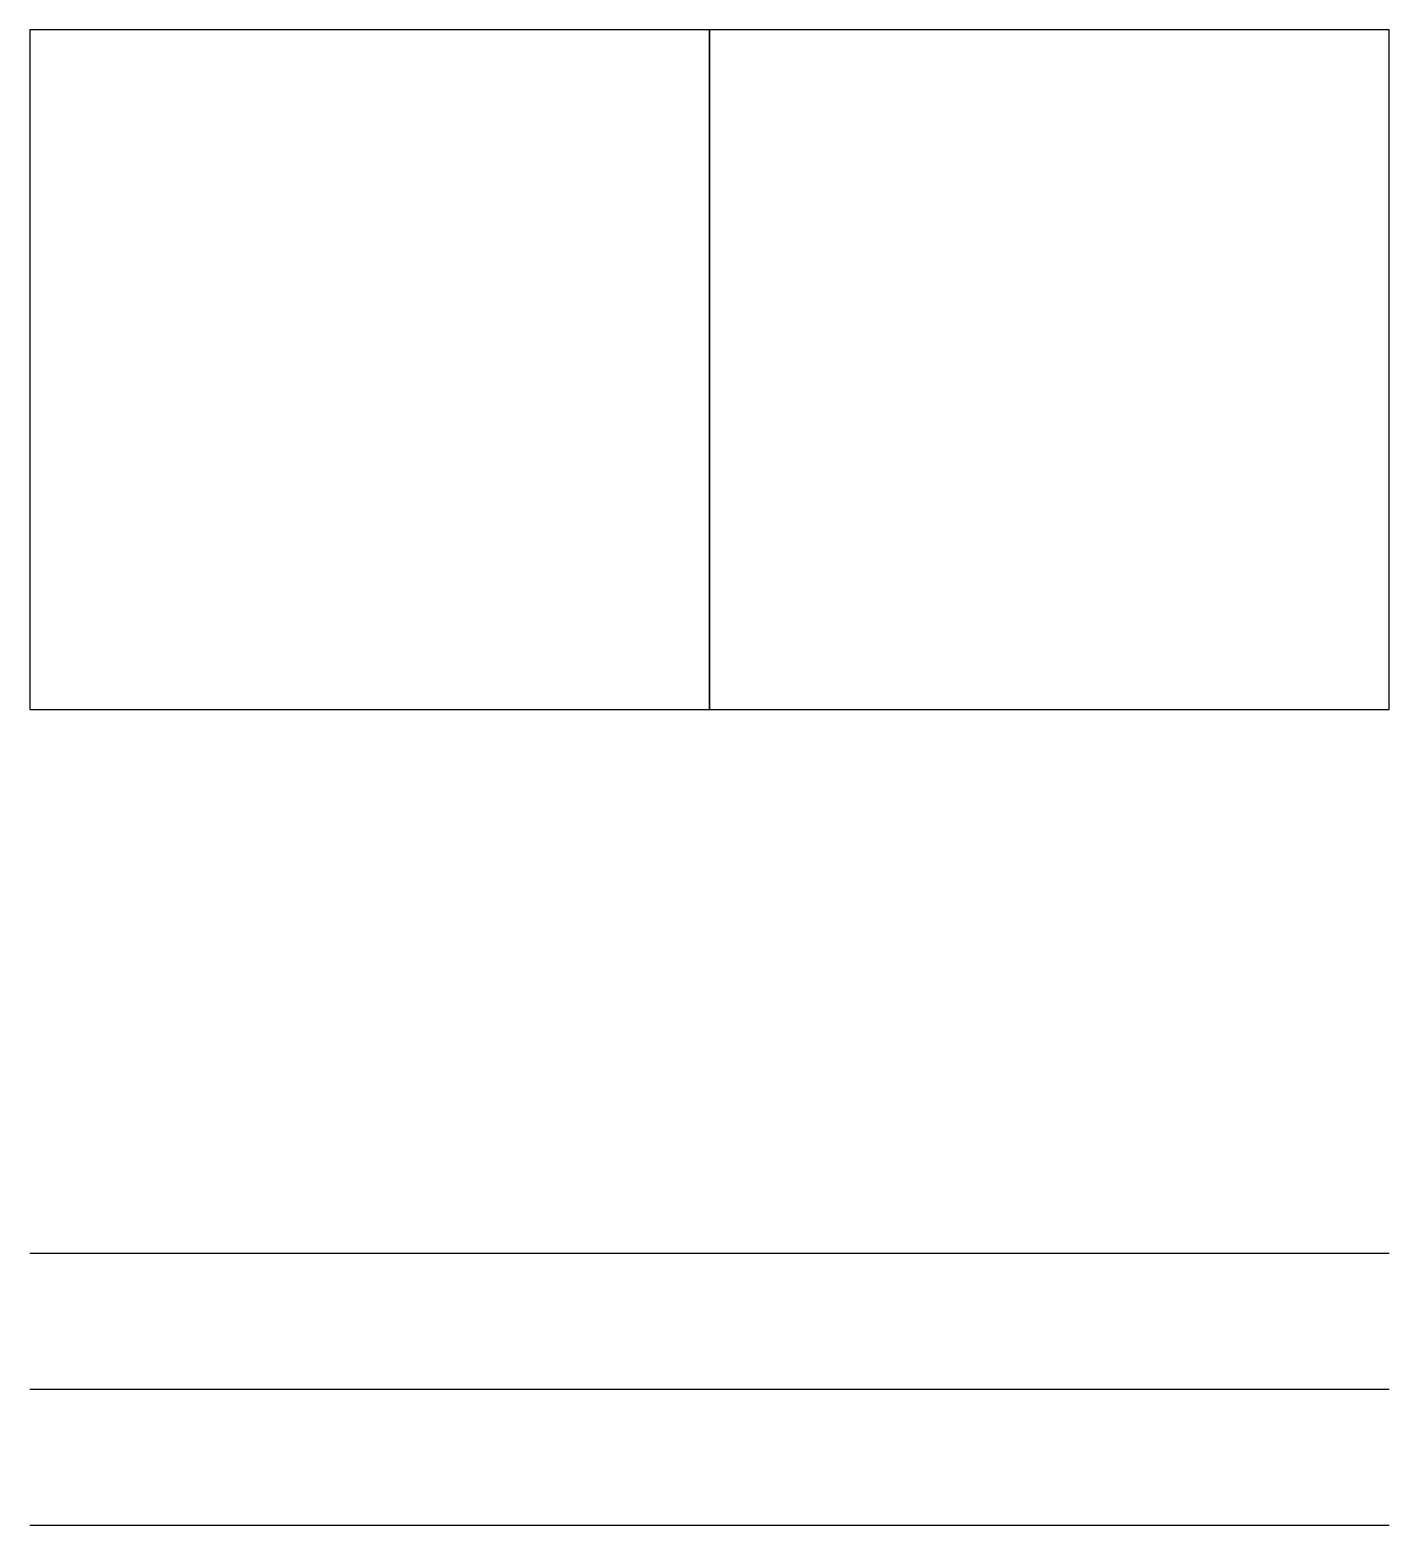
# Model space of a CAD drawing. Header units: metres. Extents: x 0 to 20, y 8 to 30.
import ezdxf

# ---------------------------------------------------------------- set-up
doc = ezdxf.new("R2010")
doc.units = ezdxf.units.M
for name, color, linetype, true_color in [('XX_B_GTYDFL_070101_一类城镇住宅用地', 7, 'Continuous', 0xdfbb21), ('XX_B_GTYDFL_070102_二类城镇住宅用地', 7, 'Continuous', 0xffff2d), ('XX_FH_DS_已定道路中线', 7, 'Continuous', 0x000000), ('XX_FH_DS_已定道路红线', 7, 'Continuous', 0xff0000), ('XX_FH_DS_新定道路红线', 7, 'Continuous', 0x0000ff)]:
    doc.layers.add(name, color=color, linetype=linetype, true_color=true_color)

msp = doc.modelspace()

# ---------------------------------------------------------------- linework, layer by layer
at = {"layer": 'XX_B_GTYDFL_070101_一类城镇住宅用地'}
msp.add_lwpolyline([(0, 20), (10, 20), (10, 30), (0, 30)], close=True, dxfattribs=at)
at = {"layer": 'XX_B_GTYDFL_070102_二类城镇住宅用地'}
msp.add_lwpolyline([(10, 20), (20, 20), (20, 30), (10, 30)], close=True, dxfattribs=at)
at = {"layer": 'XX_FH_DS_已定道路中线'}
msp.add_lwpolyline([(0, 10), (10, 10), (20, 10)], dxfattribs=at)
at = {"layer": 'XX_FH_DS_已定道路红线'}
msp.add_lwpolyline([(0, 8), (20, 8)], dxfattribs=at)
at = {"layer": 'XX_FH_DS_新定道路红线'}
msp.add_lwpolyline([(0, 12), (20, 12)], dxfattribs=at)

doc.saveas('drawing.dxf')
